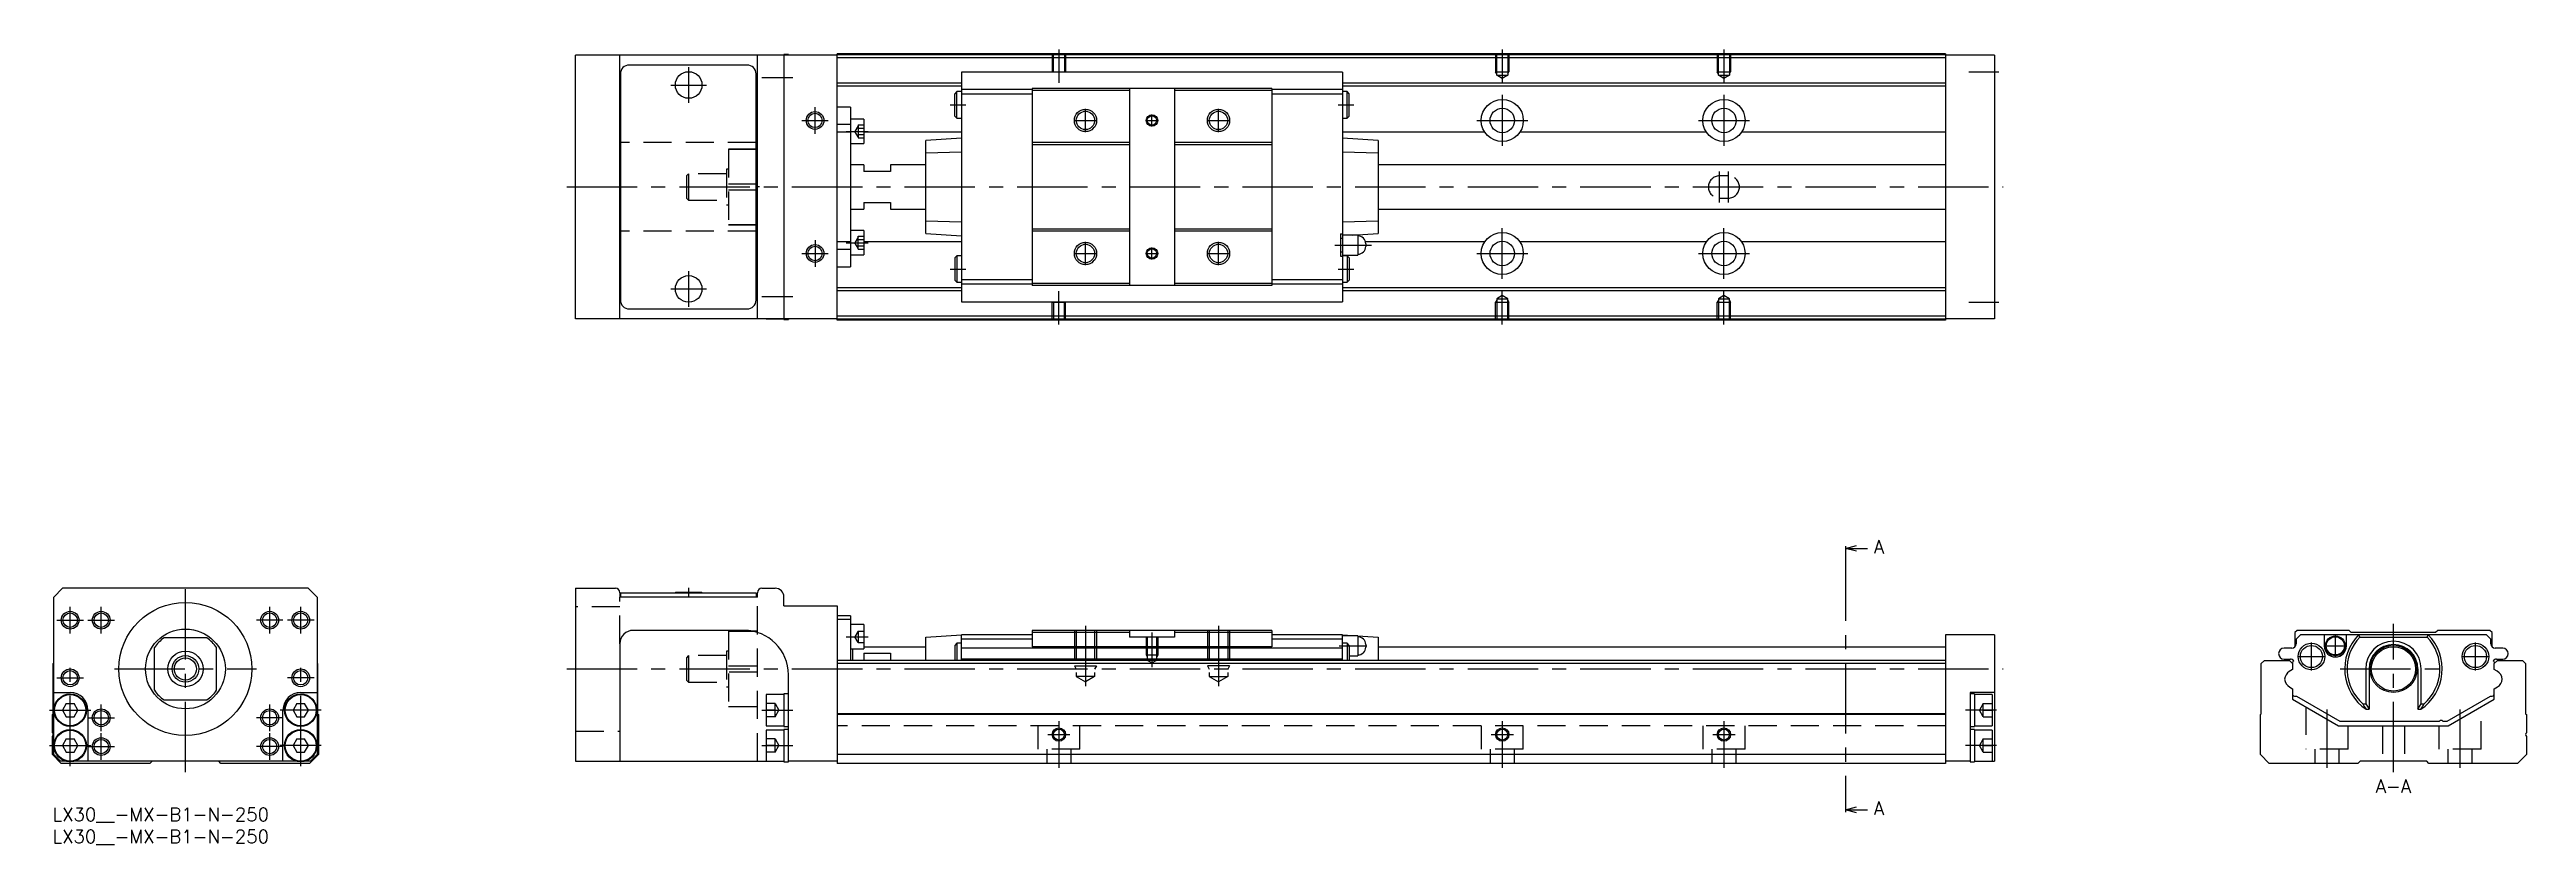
# Model space of a CAD drawing. Extents: x -1 to 558, y -8 to 171.
import ezdxf

# ---------------------------------------------------------------- set-up
doc = ezdxf.new("R2010")
doc.units = 0
doc.header["$LTSCALE"] = 0.5
doc.linetypes.add('CENTER', pattern=[50.8, 31.75, -6.35, 6.35, -6.35])
doc.linetypes.add('DASHED', pattern=[19.05, 12.7, -6.35])
for name, color, linetype in [('MSM_CENTER', 1, 'CENTER'), ('MSM_CONTINUOUS', 7, 'CONTINUOUS'), ('MSM_DASHED', 4, 'DASHED'), ('MSM_NARROW', 5, 'CONTINUOUS'), ('MSM_PART_NUMBER', 7, 'CONTINUOUS')]:
    doc.layers.add(name, color=color, linetype=linetype)
doc.styles.get("Standard").update_dxf_attribs({"font": 'txt.shx', "height": 3, "bigfont": 'bigfont.shx'})

# ---------------------------------------------------------------- blocks, each defined once
blk = doc.blocks.new('*U2')
at = {"layer": 'MSM_PART_NUMBER'}
blk.add_text('LX30__-MX-B1-N-250', height=3, dxfattribs=at).set_placement((0, -3))
blk = doc.blocks.new('*U3')
at = {"layer": 'MSM_PART_NUMBER'}
blk.add_text('LX30__-MX-B1-N-250', height=3, dxfattribs=at).set_placement((0, -8))

msp = doc.modelspace()

# ---------------------------------------------------------------- linework, layer by layer
at = {"layer": 'MSM_CENTER'}
for p, q in [((227, 171), (227, 163.49)), ((327, 171), (327, 163.49)), ((377, 171), (377, 163.49)), ((139.5, 163), (147.5, 163)), ((143.5, 167), (143.5, 159)), ((160, 164.7), (167, 164.7)), ((432.25, 166), (439, 166)), ((172, 152), (172, 158)), ((202.5, 158.5), (206, 158.5)), ((233, 152.37), (233, 157.62)), ((263, 152.37), (263, 157.62)), ((290, 158.5), (293.5, 158.5)), ((327, 160.75), (327, 149.25)), ((377, 160.75), (377, 149.25)), ((169, 155), (175, 155)), ((179, 152.55), (184, 152.55)), ((230.38, 155), (235.63, 155)), ((246.64, 155), (249.37, 155)), ((248, 153.63), (248, 156.36)), ((260.38, 155), (265.63, 155)), ((321.25, 155), (332.75, 155)), ((371.25, 155), (382.75, 155)), ((116, 140), (440, 140)), ((376, 136.5), (376, 143.5)), ((378, 136.5), (378, 143.5)), ((327, 119.25), (327, 130.75)), ((377, 119.25), (377, 130.75)), ((169, 125), (175, 125)), ((172, 128), (172, 122)), ((179, 127.44), (184, 127.44)), ((230.38, 125), (235.63, 125)), ((233, 122.37), (233, 127.62)), ((246.64, 125), (249.37, 125)), ((248, 123.63), (248, 126.36)), ((260.38, 125), (265.63, 125)), ((263, 122.37), (263, 127.62)), ((289.22, 126.9), (297.49, 126.9)), ((321.25, 125), (332.75, 125)), ((371.25, 125), (382.75, 125)), ((143.5, 121), (143.5, 113)), ((202.5, 121.5), (206, 121.5)), ((290, 121.5), (293.5, 121.5)), ((139.5, 117), (147.5, 117)), ((160, 115.3), (167, 115.3)), ((227, 109), (227, 116.51)), ((327, 109), (327, 116.51)), ((377, 109), (377, 116.51)), ((432.25, 114), (439, 114)), ((404.38, 58), (404.38, 0)), ((30, 8), (30, 51.5)), ((4, 39.3), (4, 45.3)), ((11, 39.3), (11, 45.3)), ((49, 39.3), (49, 45.3)), ((56, 39.3), (56, 45.3)), ((143.5, 49.61), (143.5, 47.49)), ((1, 42.3), (7, 42.3)), ((8, 42.3), (14, 42.3)), ((52, 42.3), (46, 42.3)), ((59, 42.3), (53, 42.3)), ((233, 41), (233, 27.41)), ((248, 39.5), (248, 31.69)), ((263, 41), (263, 27.41)), ((514.9, 33.88), (514.9, 39.12)), ((528, 8), (528, 41.5)), ((179, 38.55), (184, 38.55)), ((290.22, 36.5), (296.49, 36.5)), ((506.35, 34.1), (512.65, 34.1)), ((509.5, 30.95), (509.5, 37.25)), ((512.27, 36.5), (517.52, 36.5)), ((543.35, 34.1), (549.65, 34.1)), ((546.5, 30.95), (546.5, 37.25)), ((1, 29.3), (7, 29.3)), ((4, 9.35), (4, 32.3)), ((14, 31.3), (46, 31.3)), ((59, 29.3), (53, 29.3)), ((56, 9.35), (56, 32.3)), ((116, 31.3), (440, 31.3)), ((516, 31.3), (540, 31.3)), ((11, 17.3), (11, 23.3)), ((49, 17.3), (49, 23.3)), ((-0.65, 22), (8.65, 22)), ((8, 20.3), (14, 20.3)), ((11, 10.8), (11, 16.8)), ((52, 20.3), (46, 20.3)), ((49, 10.8), (49, 16.8)), ((60.65, 22), (51.35, 22)), ((160, 22), (167, 22)), ((227, 19.5), (227, 9)), ((327, 19.5), (327, 9)), ((377, 19.5), (377, 9)), ((438.5, 22), (431.5, 22)), ((513, 22.18), (513, 9)), ((543, 22.18), (543, 9)), ((-0.65, 14), (8.65, 14)), ((8, 13.8), (14, 13.8)), ((52, 13.8), (46, 13.8)), ((60.65, 14), (51.35, 14)), ((160, 14), (167, 14)), ((224.5, 16.5), (229.5, 16.5)), ((324.5, 16.5), (329.5, 16.5)), ((374.5, 16.5), (379.5, 16.5)), ((438.5, 14), (431.5, 14))]:
    msp.add_line(p, q, dxfattribs=at)
at = {"layer": 'MSM_CONTINUOUS'}
for p, q in [((118, 110.3), (118, 169.7)), ((177, 169.7), (118, 169.7)), ((128, 110.3), (128, 169.7)), ((159, 110.3), (159, 169.7)), ((161, 169.75), (161, 169.7)), ((165, 169.75), (161, 169.75)), ((166, 169.9), (165, 169.9)), ((165, 169.9), (165, 110.1)), ((166, 169.9), (166, 169.7)), ((427, 170), (177, 170)), ((177, 110), (177, 170)), ((427, 169.8), (177, 169.8)), ((427, 169.1), (177, 169.1)), ((427, 170), (427, 110)), ((438, 169.7), (427, 169.7)), ((438, 169.7), (438, 110.3)), ((128.1, 165.5), (128.1, 114.5)), ((156.7, 167.5), (130.1, 167.5)), ((158.7, 114.5), (158.7, 165.5)), ((205, 163.45), (177, 163.45)), ((205, 162.75), (177, 162.75)), ((291, 165.9), (205, 165.9)), ((205, 165.9), (205, 114.1)), ((275, 162.25), (221, 162.25)), ((221, 162.25), (221, 117.75)), ((242.9, 162.25), (242.9, 117.75)), ((253.1, 162.25), (253.1, 117.75)), ((275, 162.25), (275, 117.75)), ((291, 165.9), (291, 114.1)), ((427, 163.45), (291, 163.45)), ((427, 162.75), (291, 162.75)), ((128, 158.2), (128.1, 158.2)), ((158.7, 158.2), (159, 158.2)), ((180, 158), (177, 158)), ((180, 158), (180, 122)), ((204, 161.5), (203.5, 161)), ((203.5, 156), (203.5, 161)), ((205, 161.5), (204, 161.5)), ((204, 155.5), (204, 161.5)), ((221, 161.95), (205, 161.95)), ((221, 160.95), (205, 160.95)), ((242.9, 161.75), (221, 161.75)), ((275, 161.75), (253.1, 161.75)), ((291, 161.95), (275, 161.95)), ((291, 160.95), (275, 160.95)), ((292, 161.5), (291, 161.5)), ((292.5, 161), (292, 161.5)), ((292, 155.5), (292, 161.5)), ((292.5, 156), (292.5, 161)), ((180, 154.13), (177, 154.13)), ((180, 152.38), (177, 152.38)), ((183, 155.3), (180, 155.3)), ((183, 155.3), (183, 149.8)), ((205, 152.36), (183, 152.36)), ((205, 151), (197, 150.47)), ((203.5, 156), (204, 155.5)), ((204, 155.5), (205, 155.5)), ((291, 155.5), (292, 155.5)), ((323.05, 152.36), (291, 152.36)), ((299, 150.47), (291, 151)), ((292, 155.5), (292.5, 156)), ((373.05, 152.36), (330.95, 152.36)), ((427, 152.36), (380.95, 152.36)), ((128.1, 150), (128, 150)), ((159, 150), (158.7, 150)), ((159, 148.5), (158.7, 148.5)), ((159, 148.47), (158.7, 148.47)), ((180, 149.8), (183, 149.8)), ((197, 129.53), (197, 150.47)), ((205, 147.86), (197, 147.6)), ((242.9, 150), (221, 150)), ((242.9, 149.5), (221, 149.5)), ((275, 150), (253.1, 150)), ((275, 149.5), (253.1, 149.5)), ((299, 147.6), (291, 147.86)), ((299, 150.47), (299, 129.53)), ((158.7, 140.72), (159, 140.72)), ((183, 145), (180, 145)), ((183, 145), (183, 143.5)), ((189, 143.5), (183, 143.5)), ((189, 145), (189, 143.5)), ((197, 145), (189, 145)), ((427, 145), (299, 145)), ((159, 139.28), (158.7, 139.28)), ((180, 135), (183, 135)), ((183, 136.5), (189, 136.5)), ((183, 136.5), (183, 135)), ((189, 136.5), (189, 135)), ((189, 135), (197, 135)), ((299, 135), (427, 135)), ((128.1, 130), (128, 130)), ((159, 131.53), (158.7, 131.53)), ((159, 131.5), (158.7, 131.5)), ((159, 130), (158.7, 130)), ((183, 130.19), (180, 130.19)), ((183, 130.19), (183, 124.69)), ((197, 132.4), (205, 132.14)), ((197, 129.53), (205, 129)), ((242.9, 130.5), (221, 130.5)), ((242.9, 130), (221, 130)), ((275, 130.5), (253.1, 130.5)), ((275, 130), (253.1, 130)), ((290.5, 129.4), (290.5, 124.4)), ((290.5, 129.4), (291, 129.4)), ((291, 132.14), (299, 132.4)), ((294.45, 129.15), (291, 129.15)), ((293.26, 129.15), (299, 129.53)), ((294.45, 129.15), (294.45, 124.65)), ((180, 127.62), (177, 127.62)), ((180, 125.87), (177, 125.87)), ((180, 124.69), (183, 124.69)), ((205, 127.64), (183, 127.64)), ((204, 124.5), (203.5, 124)), ((203.5, 124), (203.5, 119)), ((204, 124.5), (204, 118.5)), ((205, 124.5), (204, 124.5)), ((291, 128.4), (290.5, 128.4)), ((290.5, 125.4), (291, 125.4)), ((290.5, 124.4), (291, 124.4)), ((291, 124.65), (294.45, 124.65)), ((292, 124.5), (291, 124.5)), ((292, 124.5), (292, 118.5)), ((292.5, 124), (292, 124.5)), ((292.5, 124), (292.5, 119)), ((323.05, 127.64), (296.14, 127.64)), ((296.2, 127.2), (296.2, 126.6)), ((373.05, 127.64), (330.95, 127.64)), ((427, 127.64), (380.95, 127.64)), ((128.1, 121.8), (128, 121.8)), ((159, 121.8), (158.7, 121.8)), ((177, 122), (180, 122)), ((203.5, 119), (204, 118.5)), ((204, 118.5), (205, 118.5)), ((221, 119.05), (205, 119.05)), ((221, 118.05), (205, 118.05)), ((242.9, 118.25), (221, 118.25)), ((275, 117.75), (221, 117.75)), ((275, 118.25), (253.1, 118.25)), ((291, 119.05), (275, 119.05)), ((291, 118.05), (275, 118.05)), ((291, 118.5), (292, 118.5)), ((292, 118.5), (292.5, 119)), ((130.1, 112.5), (156.7, 112.5)), ((205, 117.25), (177, 117.25)), ((205, 116.55), (177, 116.55)), ((205, 114.1), (291, 114.1)), ((427, 117.25), (291, 117.25)), ((427, 116.55), (291, 116.55)), ((177, 110.3), (118, 110.3)), ((161, 110.3), (161, 110.25)), ((161, 110.25), (165, 110.25)), ((165, 110.1), (166, 110.1)), ((166, 110.3), (166, 110.1)), ((427, 110.9), (177, 110.9)), ((427, 110.2), (177, 110.2)), ((427, 110), (177, 110)), ((438, 110.3), (427, 110.3)), ((404.38, 58.5), (406.87, 59.17)), ((404.38, 59), (404.38, 58)), ((406.87, 57.83), (404.38, 58.5)), ((404.38, 58.5), (409.38, 58.5)), ((2.3, 49.5), (0.3, 47.5)), ((0.3, 12), (0.3, 47.5)), ((57.7, 49.5), (2.3, 49.5)), ((59.7, 47.5), (57.7, 49.5)), ((59.7, 47.5), (59.7, 12)), ((118, 49.5), (118, 10.5)), ((118, 49.5), (127, 49.5)), ((128, 48.5), (128, 47.5)), ((159, 47.5), (128, 47.5)), ((128.1, 48.5), (128.1, 47.5)), ((128.1, 48.5), (158.7, 48.5)), ((140.5, 48.6), (146.5, 48.6)), ((140.5, 48.6), (140.5, 48.5)), ((146.5, 48.5), (146.5, 48.6)), ((158.7, 48.5), (158.7, 47.5)), ((159, 47.5), (159, 48.5)), ((160, 49.5), (163, 49.5)), ((165, 45.5), (165, 47.5)), ((165, 45.5), (177, 45.5)), ((177, 45.5), (177, 10)), ((156, 40), (131, 40)), ((180, 43.3), (177, 43.3)), ((180, 42.45), (177, 42.45)), ((180, 43.3), (180, 33.2)), ((183, 41.3), (180, 41.3)), ((183, 41.3), (183, 35.8)), ((221, 40), (221, 36.29)), ((275, 40), (221, 40)), ((242.9, 39.5), (221, 39.5)), ((242.9, 40), (242.9, 38.5)), ((253.1, 40), (253.1, 38.5)), ((275, 39.5), (253.1, 39.5)), ((275, 40), (275, 36.29)), ((506.25, 40), (505.75, 39.5)), ((505.75, 39.5), (505.75, 36.29)), ((518, 40), (506.25, 40)), ((518.5, 39.5), (518, 40)), ((537.5, 39.5), (518.5, 39.5)), ((538, 40), (537.5, 39.5)), ((549.75, 40), (538, 40)), ((550.25, 39.5), (549.75, 40)), ((550.25, 36.29), (550.25, 39.5)), ((23, 26.48), (23, 36.12)), ((34.82, 38.3), (25.18, 38.3)), ((37, 26.48), (37, 36.12)), ((128, 37), (128, 10.5)), ((180, 35.8), (183, 35.8)), ((180.5, 33.2), (180.5, 35.8)), ((183, 36.3), (197, 36.3)), ((183, 34.87), (189, 34.87)), ((183, 34.87), (183, 33.2)), ((189, 34.87), (189, 33.2)), ((197, 38.5), (205, 39)), ((197, 33.2), (197, 38.5)), ((204, 37.1), (203.5, 36.6)), ((203.5, 36.6), (203.5, 33.2)), ((205, 37.1), (204, 37.1)), ((204, 37.1), (204, 33.2)), ((221, 39), (205, 39)), ((205, 33.2), (205, 39)), ((221, 38), (205, 38)), ((291, 36), (205, 36)), ((275, 36.29), (221, 36.29)), ((253.1, 38.5), (242.9, 38.5)), ((291, 39), (275, 39)), ((291, 38), (275, 38)), ((291, 39), (299, 38.5)), ((291, 33.2), (291, 39)), ((294.45, 38.75), (291, 38.75)), ((292, 37.1), (291, 37.1)), ((292.5, 36.6), (292, 37.1)), ((292, 37.1), (292, 33.2)), ((292.5, 36.6), (292.5, 33.2)), ((292.5, 34.25), (294.45, 34.25)), ((294.45, 38.75), (294.45, 34.25)), ((296.2, 36.8), (296.2, 36.2)), ((299, 38.5), (299, 33.2)), ((299, 36.3), (427, 36.3)), ((427, 39), (427, 10)), ((438, 39), (427, 39)), ((438, 39), (438, 10.5)), ((505.05, 36), (503.35, 36)), ((507.05, 39), (506.05, 38)), ((506.05, 38), (506.05, 37)), ((548.95, 39), (507.05, 39)), ((512.4, 39), (512.4, 36.5)), ((517.4, 36.5), (517.4, 39)), ((520.14, 39), (520.4, 38.5)), ((520.4, 38.5), (535.6, 38.5)), ((535.6, 38.5), (535.86, 39)), ((549.95, 38), (548.95, 39)), ((549.95, 37), (549.95, 38)), ((552.65, 36), (550.95, 36)), ((0.2, 32.5), (0.3, 32.6)), ((0.2, 21.2), (0.2, 32.5)), ((59.7, 32.6), (59.8, 32.5)), ((59.8, 32.5), (59.8, 21.2)), ((166, 10.35), (166, 30)), ((427, 33.2), (177, 33.2)), ((427, 32.5), (177, 32.5)), ((291, 33.5), (205, 33.5)), ((498.2, 32.5), (498.9, 33.2)), ((498.2, 21.2), (498.2, 32.5)), ((498.9, 33.2), (504.55, 33.2)), ((503.35, 33.5), (504.75, 33.5)), ((505.25, 31.15), (504.5, 30.72)), ((504.55, 33.2), (505.25, 32.5)), ((505.2, 32.7), (505.2, 32.55)), ((505.25, 32.5), (505.25, 31.15)), ((521.74, 31.3), (521.74, 23.45)), ((522.5, 31.3), (522.5, 22.2)), ((533.5, 31.3), (533.5, 22.2)), ((534.26, 23.45), (534.26, 31.3)), ((550.75, 32.5), (551.45, 33.2)), ((550.75, 32.5), (551.45, 33.2)), ((550.75, 32.5), (550.8, 32.55)), ((550.75, 31.15), (550.75, 32.5)), ((550.75, 31.15), (550.75, 32.5)), ((551.4, 30.78), (550.75, 31.15)), ((551.4, 30.78), (550.75, 31.15)), ((550.8, 32.55), (550.8, 32.7)), ((551.25, 33.5), (552.65, 33.5)), ((551.45, 33.2), (557.1, 33.2)), ((557.1, 33.2), (557.8, 32.5)), ((557.8, 32.5), (557.8, 21.2)), ((0.3, 26), (4, 26)), ((3.13, 23.5), (2.27, 22)), ((3.13, 23.5), (4.87, 23.5)), ((5.73, 22), (4.87, 23.5)), ((25.18, 24.3), (34.82, 24.3)), ((55.13, 23.5), (54.27, 22)), ((55.13, 23.5), (56.87, 23.5)), ((56, 26), (59.7, 26)), ((57.73, 22), (56.87, 23.5)), ((165, 25.5), (161, 25.5)), ((161, 25.5), (161, 18.5)), ((166, 25.65), (165, 25.65)), ((165, 25.65), (165, 18.35)), ((438, 26), (432.5, 26)), ((432.5, 26), (432.5, 10.35)), ((433.5, 25.65), (432.5, 25.65)), ((433.5, 25.65), (433.5, 18.35)), ((437.5, 25.5), (433.5, 25.5)), ((437.5, 25.5), (437.5, 18.5)), ((504.6, 27.22), (505.25, 26.85)), ((505.25, 26.85), (505.25, 24.5)), ((505.25, 24.5), (515.64, 18.5)), ((505.7, 25.16), (506.1, 25.16)), ((506.1, 25.16), (515.91, 19.5)), ((521.07, 23.45), (521.74, 23.45)), ((521.74, 23.45), (522.5, 22.2)), ((533.5, 22.2), (534.26, 23.45)), ((534.26, 23.45), (534.93, 23.45)), ((540.09, 19.5), (549.9, 25.16)), ((540.36, 18.5), (550.75, 24.5)), ((549.9, 25.16), (550.3, 25.16)), ((550.75, 26.85), (551.5, 27.28)), ((550.75, 26.85), (551.5, 27.28)), ((550.75, 25.45), (550.75, 26.85)), ((550.75, 24.5), (550.75, 26.85)), ((0, 21), (0.2, 21.2)), ((0, 16.9), (0, 21)), ((2.27, 22), (3.13, 20.5)), ((3.13, 20.5), (4.87, 20.5)), ((4.87, 20.5), (5.73, 22)), ((8, 22), (8, 10.5)), ((52, 10.5), (52, 22)), ((54.27, 22), (55.13, 20.5)), ((55.13, 20.5), (56.87, 20.5)), ((56.87, 20.5), (57.73, 22)), ((59.8, 21.2), (60, 21)), ((60, 21), (60, 12)), ((161, 18.5), (165, 18.5)), ((165, 17.5), (161, 17.5)), ((161, 17.5), (161, 10.5)), ((165, 18.35), (166, 18.35)), ((166, 17.65), (165, 17.65)), ((165, 17.65), (165, 10.35)), ((427, 21.2), (177, 21.2)), ((427, 21), (177, 21)), ((432.5, 18.35), (433.5, 18.35)), ((433.5, 17.65), (432.5, 17.65)), ((433.5, 18.5), (437.5, 18.5)), ((433.5, 17.65), (433.5, 10.35)), ((437.5, 17.5), (433.5, 17.5)), ((437.5, 17.5), (437.5, 10.5)), ((498, 21), (498.2, 21.2)), ((498, 12), (498, 21)), ((515.64, 18.5), (540.36, 18.5)), ((515.91, 19.5), (538.35, 19.5)), ((521.82, 22.2), (522.5, 22.2)), ((533.5, 22.2), (534.18, 22.2)), ((539.15, 19.5), (540.09, 19.5)), ((557.8, 21.2), (558, 21)), ((558, 21), (558, 16.9)), ((0, 12), (0, 16.1)), ((2, 10), (0, 12)), ((1.8, 10.5), (0.3, 12)), ((3.13, 15.5), (2.27, 14)), ((2.27, 14), (3.13, 12.5)), ((3.13, 15.5), (4.87, 15.5)), ((3.13, 12.5), (4.87, 12.5)), ((5.73, 14), (4.87, 15.5)), ((4.87, 12.5), (5.73, 14)), ((55.13, 15.5), (54.27, 14)), ((54.27, 14), (55.13, 12.5)), ((55.13, 15.5), (56.87, 15.5)), ((55.13, 12.5), (56.87, 12.5)), ((57.73, 14), (56.87, 15.5)), ((56.87, 12.5), (57.73, 14)), ((60, 12), (58, 10)), ((59.7, 12), (58.2, 10.5)), ((427, 12), (177, 12)), ((500, 10), (498, 12)), ((558, 12), (556, 10)), ((558, 16.1), (558, 12)), ((2.96, 10.5), (1.8, 10.5)), ((22, 10), (2, 10)), ((54.96, 10.5), (5.04, 10.5)), ((22.5, 10.5), (22, 10)), ((38, 10), (37.5, 10.5)), ((58, 10), (38, 10)), ((58.2, 10.5), (57.04, 10.5)), ((118, 10.5), (165, 10.5)), ((165, 10.35), (166, 10.35)), ((177, 10.5), (166, 10.5)), ((427, 10), (177, 10)), ((432.5, 10.5), (427, 10.5)), ((432.5, 10.35), (433.5, 10.35)), ((433.5, 10.5), (438, 10.5)), ((520, 10), (500, 10)), ((520.5, 10.5), (520, 10)), ((535.5, 10.5), (520.5, 10.5)), ((536, 10), (535.5, 10.5)), ((556, 10), (536, 10)), ((404.38, -0.5), (406.87, 0.17)), ((404.38, 0), (404.38, -1)), ((406.87, -1.17), (404.38, -0.5)), ((404.38, -0.5), (409.38, -0.5))]:
    msp.add_line(p, q, dxfattribs=at)
for centre, radius in [((143.5, 163), 3), ((172, 155), 1.62), ((233, 155), 2.07), ((263, 155), 2.07), ((327, 155), 4.75), ((327, 155), 2.75), ((377, 155), 4.75), ((377, 155), 2.75), ((248, 155), 1.06), ((327, 125), 4.75), ((377, 125), 4.75), ((172, 125), 1.62), ((233, 125), 2.07), ((248, 125), 1.06), ((263, 125), 2.07), ((327, 125), 2.75), ((377, 125), 2.75), ((143.5, 117), 3), ((30, 31.3), 15), ((4, 42.3), 1.62), ((11, 42.3), 1.62), ((30, 31.3), 9), ((49, 42.3), 1.62), ((56, 42.3), 1.62), ((30, 31.3), 4), ((30, 31.3), 3), ((30, 31.3), 2.5), ((509.5, 34.1), 3), ((509.5, 34.1), 2.5), ((514.9, 36.5), 2.25), ((514.9, 36.5), 2.05), ((528, 31.3), 5.3), ((528, 31.3), 5), ((546.5, 34.1), 3), ((546.5, 34.1), 2.5), ((4, 29.3), 1.62), ((56, 29.3), 1.62), ((4, 22), 3.65), ((4, 22), 3.5), ((56, 22), 3.65), ((56, 22), 3.5), ((4, 14), 3.65), ((4, 14), 3.5), ((11, 20.3), 1.62), ((49, 20.3), 1.62), ((56, 14), 3.65), ((56, 14), 3.5), ((227, 16.5), 1.23), ((327, 16.5), 1.23), ((377, 16.5), 1.23), ((11, 13.8), 1.62), ((49, 13.8), 1.62)]:
    msp.add_circle(centre, radius, dxfattribs=at)
for centre, radius, start, end in [((130.1, 165.5), 2, 90, 180), ((156.7, 165.5), 2, 0, 90), ((294.45, 127.2), 1.75, 0, 90), ((294.45, 126.6), 1.75, 270, 0), ((130.1, 114.5), 2, 180, 270), ((156.7, 114.5), 2, 270, 0), ((127, 48.5), 1, 0, 90), ((160, 48.5), 1, 90, 180), ((163, 47.5), 2, 0, 90), ((131, 37), 3, 90, 180), ((156, 30), 10, 0, 90), ((30, 31.3), 8.5, 124.5603, 145.4397), ((30, 31.3), 8.5, 34.5603, 55.4397), ((294.45, 36.8), 1.75, 0, 90), ((294.45, 36.2), 1.75, 270, 0), ((503.35, 34.75), 1.25, 90, 270), ((505.05, 37), 1, 270, 0), ((514.9, 36.5), 2.5, 180, 0), ((528, 31.3), 11, 135.573, 235.8196), ((528, 31.3), 10.47, 136.5713, 228.5552), ((528, 31.3), 6.26, 0, 180), ((528, 31.3), 5.5, 0, 180), ((528, 31.3), 11, 304.1804, 44.427), ((528, 31.3), 10.47, 311.4448, 43.4287), ((550.95, 37), 1, 180, 270), ((552.65, 34.75), 1.25, 270, 90), ((505.65, 28.85), 2.2, 121.4553, 176.019), ((505.65, 29.15), 2.2, 183.981, 241.4552), ((504.75, 32.5), 1, 41.234, 90), ((505.7, 32.7), 0.5, 113.3254, 180), ((551.25, 32.5), 1, 90, 138.766), ((550.3, 32.7), 0.5, 0, 66.6746), ((550.35, 28.85), 2.2, 3.981, 61.4552), ((550.35, 29.15), 2.2, 301.4553, 356.019), ((4, 22), 4, 0, 90), ((30, 31.3), 8.5, 214.5603, 235.4397), ((30, 31.3), 8.5, 304.5603, 325.4397), ((56, 22), 4, 90, 180), ((505.7, 25.66), 0.5, 205.8419, 270), ((529, 27.35), 8.83, 206.1475, 215.6253), ((527, 27.35), 8.84, 324.3755, 333.8517), ((550.3, 25.66), 0.5, 270, 334.1581), ((-0.3, 16.5), 0.5, 306.8699, 53.1301), ((538.75, 19.2), 0.5, 36.8699, 143.1301), ((558.3, 16.5), 0.5, 126.8699, 233.1301), ((2.3, 12.5), 2, 216.8699, 233.1301), ((57.7, 12.5), 2, 306.8699, 323.1301)]:
    msp.add_arc(centre, radius, start, end, dxfattribs=at)
at = {"layer": 'MSM_DASHED'}
for p, q in [((225.5, 170), (225.5, 166)), ((225.77, 165.9), (225.77, 170)), ((228.23, 170), (228.23, 165.9)), ((228.5, 170), (228.5, 166)), ((325.5, 170), (325.5, 166)), ((325.77, 165.2), (325.77, 170)), ((328.23, 170), (328.23, 165.2)), ((328.5, 170), (328.5, 166)), ((375.5, 170), (375.5, 166)), ((375.77, 165.2), (375.77, 170)), ((378.23, 170), (378.23, 165.2)), ((378.5, 170), (378.5, 166)), ((225.56, 165.9), (225.5, 166)), ((225.5, 166), (228.5, 166)), ((228.44, 165.9), (228.5, 166)), ((325.77, 165.53), (325.5, 166)), ((325.5, 166), (328.5, 166)), ((325.77, 165.2), (328.23, 165.2)), ((327, 164.49), (325.77, 165.2)), ((328.23, 165.2), (327, 164.49)), ((328.23, 165.53), (328.5, 166)), ((375.77, 165.53), (375.5, 166)), ((375.5, 166), (378.5, 166)), ((375.77, 165.2), (378.23, 165.2)), ((377, 164.49), (375.77, 165.2)), ((378.23, 165.2), (377, 164.49)), ((378.23, 165.53), (378.5, 166)), ((181.7, 153.8), (180.98, 152.55)), ((181.7, 151.3), (180.98, 152.55)), ((181.7, 154), (183, 154)), ((181.7, 154), (181.7, 151.11)), ((181.7, 153.28), (183, 153.28)), ((181.7, 151.83), (183, 151.83)), ((181.7, 151.11), (183, 151.11)), ((158.7, 150), (128.1, 150)), ((152.5, 148.5), (152.5, 131.5)), ((158.7, 148.5), (152.5, 148.5)), ((158.7, 148.47), (152.5, 148.47)), ((143.5, 143), (143, 142.5)), ((143, 142.5), (143, 137.5)), ((143.5, 143), (143.5, 137)), ((152, 143), (143.5, 143)), ((152, 144), (152, 136)), ((152.5, 144), (152, 144)), ((152.5, 140.72), (158.7, 140.72)), ((159.5, 140), (159, 140)), ((378, 142.5), (376, 142.5)), ((143, 137.5), (143.5, 137)), ((143.5, 137), (152, 137)), ((152, 136), (152.5, 136)), ((158.7, 139.28), (152.5, 139.28)), ((376, 137.5), (378, 137.5)), ((158.7, 130), (128.1, 130)), ((152.5, 131.53), (158.7, 131.53)), ((152.5, 131.5), (158.7, 131.5)), ((181.7, 128.69), (180.98, 127.44)), ((181.7, 128.89), (183, 128.89)), ((181.7, 126), (181.7, 128.89)), ((181.7, 126.19), (180.98, 127.44)), ((181.7, 128.17), (183, 128.17)), ((181.7, 126.72), (183, 126.72)), ((181.7, 126), (183, 126)), ((225.56, 114.1), (225.5, 114)), ((225.5, 110), (225.5, 114)), ((225.5, 114), (228.5, 114)), ((225.77, 114.1), (225.77, 110)), ((228.23, 110), (228.23, 114.1)), ((228.44, 114.1), (228.5, 114)), ((228.5, 110), (228.5, 114)), ((325.77, 114.47), (325.5, 114)), ((325.5, 110), (325.5, 114)), ((325.5, 114), (328.5, 114)), ((327, 115.51), (325.77, 114.8)), ((325.77, 114.8), (325.77, 110)), ((325.77, 114.8), (328.23, 114.8)), ((328.23, 114.8), (327, 115.51)), ((328.23, 110), (328.23, 114.8)), ((328.23, 114.47), (328.5, 114)), ((328.5, 110), (328.5, 114)), ((375.77, 114.47), (375.5, 114)), ((375.5, 110), (375.5, 114)), ((375.5, 114), (378.5, 114)), ((377, 115.51), (375.77, 114.8)), ((375.77, 114.8), (375.77, 110)), ((375.77, 114.8), (378.23, 114.8)), ((378.23, 114.8), (377, 115.51)), ((378.23, 110), (378.23, 114.8)), ((378.23, 114.47), (378.5, 114)), ((378.5, 110), (378.5, 114)), ((128, 45.3), (118, 45.3)), ((128, 37), (128, 47.5)), ((159, 10.5), (159, 47.5)), ((152.5, 39.8), (152.5, 22.8)), ((159, 39.8), (152.5, 39.8)), ((159, 39.77), (152.5, 39.77)), ((181.7, 39.8), (180.98, 38.55)), ((181.7, 39.8), (183, 39.8)), ((181.7, 39.8), (181.7, 37.3)), ((230.5, 40), (230.5, 32)), ((230.93, 40), (230.93, 29.6)), ((235.07, 40), (235.07, 29.6)), ((235.5, 40), (235.5, 32)), ((260.5, 40), (260.5, 32)), ((260.93, 40), (260.93, 29.6)), ((265.07, 40), (265.07, 29.6)), ((265.5, 40), (265.5, 32)), ((143.5, 34.3), (143, 33.8)), ((143, 33.8), (143, 28.8)), ((143.5, 34.3), (143.5, 28.3)), ((152, 34.3), (143.5, 34.3)), ((152, 35.3), (152, 27.3)), ((152.5, 35.3), (152, 35.3)), ((181.7, 37.3), (180.98, 38.55)), ((181.7, 38.55), (183, 38.55)), ((181.7, 37.3), (183, 37.3)), ((246.7, 38.5), (246.7, 34.5)), ((246.7, 34.5), (246.94, 34.08)), ((246.7, 34.5), (249.3, 34.5)), ((246.94, 38.5), (246.94, 33.3)), ((249.06, 33.3), (249.06, 38.5)), ((249.3, 34.5), (249.06, 34.08)), ((249.3, 38.5), (249.3, 34.5)), ((143, 28.8), (143.5, 28.3)), ((143.5, 28.3), (152, 28.3)), ((152.5, 32.02), (159, 32.02)), ((159, 30.58), (152.5, 30.58)), ((230.5, 32), (230.93, 31.25)), ((230.5, 32), (235.5, 32)), ((235.07, 29.6), (230.93, 29.6)), ((230.93, 29.6), (233, 28.41)), ((235.07, 29.6), (233, 28.41)), ((235.5, 32), (235.07, 31.25)), ((246.94, 33.3), (248, 32.69)), ((249.06, 33.3), (246.94, 33.3)), ((248, 32.69), (249.06, 33.3)), ((265.5, 32), (260.5, 32)), ((260.5, 32), (260.93, 31.25)), ((260.93, 29.6), (265.07, 29.6)), ((260.93, 29.6), (263, 28.41)), ((265.07, 29.6), (263, 28.41)), ((265.5, 32), (265.07, 31.25)), ((152, 27.3), (152.5, 27.3)), ((152.5, 22.83), (159, 22.83)), ((152.5, 22.8), (159, 22.8)), ((163, 23.5), (161, 23.5)), ((163, 20.5), (163, 23.5)), ((163, 23.5), (163.87, 22)), ((435.5, 23.5), (434.63, 22)), ((435.5, 20.5), (435.5, 23.5)), ((435.5, 23.5), (437.5, 23.5)), ((508.25, 22.77), (508.25, 13.2)), ((547.75, 13.2), (547.75, 22.77)), ((118, 17.3), (128, 17.3)), ((163, 22), (161, 22)), ((163, 20.5), (161, 20.5)), ((163, 20.5), (163.87, 22)), ((427, 18.5), (177, 18.5)), ((222.25, 18.5), (222.25, 13.2)), ((231.75, 13.2), (231.75, 18.5)), ((322.25, 18.5), (322.25, 13.2)), ((331.75, 13.2), (331.75, 18.5)), ((372.25, 18.5), (372.25, 13.2)), ((381.75, 13.2), (381.75, 18.5)), ((435.5, 20.5), (434.63, 22)), ((435.5, 22), (437.5, 22)), ((435.5, 20.5), (437.5, 20.5)), ((517.75, 13.2), (517.75, 18.5)), ((525.5, 18.5), (525.5, 10.5)), ((530.5, 18.5), (530.5, 10.5)), ((538.25, 18.5), (538.25, 13.2)), ((163, 15.5), (161, 15.5)), ((163, 14), (161, 14)), ((163, 12.5), (161, 12.5)), ((163, 12.5), (163, 15.5)), ((163, 15.5), (163.87, 14)), ((163, 12.5), (163.87, 14)), ((231.75, 13.2), (222.25, 13.2)), ((224.25, 13.2), (224.25, 10)), ((229.75, 10), (229.75, 13.2)), ((331.75, 13.2), (322.25, 13.2)), ((324.25, 13.2), (324.25, 10)), ((329.75, 10), (329.75, 13.2)), ((381.75, 13.2), (372.25, 13.2)), ((374.25, 13.2), (374.25, 10)), ((379.75, 10), (379.75, 13.2)), ((435.5, 15.5), (434.63, 14)), ((435.5, 12.5), (434.63, 14)), ((435.5, 12.5), (435.5, 15.5)), ((435.5, 15.5), (437.5, 15.5)), ((435.5, 14), (437.5, 14)), ((435.5, 12.5), (437.5, 12.5)), ((517.75, 13.2), (508.25, 13.2)), ((510.25, 13.2), (510.25, 10)), ((515.75, 10), (515.75, 13.2)), ((547.75, 13.2), (538.25, 13.2)), ((540.25, 13.2), (540.25, 10)), ((545.75, 10), (545.75, 13.2))]:
    msp.add_line(p, q, dxfattribs=at)
for centre, start, end in [((376, 140), 90, 270), ((378, 140), 270, 90)]:
    msp.add_arc(centre, 2.5, start, end, dxfattribs=at)
at = {"layer": 'MSM_NARROW'}
for centre, radius in [((172, 155), 2), ((233, 155), 2.5), ((263, 155), 2.5), ((248, 155), 1.3), ((172, 125), 2), ((233, 125), 2.5), ((248, 125), 1.3), ((263, 125), 2.5), ((4, 42.3), 2), ((11, 42.3), 2), ((49, 42.3), 2), ((56, 42.3), 2), ((4, 29.3), 2), ((56, 29.3), 2), ((11, 20.3), 2), ((49, 20.3), 2), ((227, 16.5), 1.5), ((327, 16.5), 1.5), ((377, 16.5), 1.5), ((11, 13.8), 2), ((49, 13.8), 2)]:
    msp.add_circle(centre, radius, dxfattribs=at)

# ---------------------------------------------------------------- block references
at = {"layer": 'MSM_CONTINUOUS'}
for name in ['*U2', '*U3']:
    msp.add_blockref(name, (0, 0), dxfattribs=at)

# ---------------------------------------------------------------- texts
at = {"layer": 'MSM_PART_NUMBER'}
for s, p in [('A', (410.79, 57.37)), ('A-A', (524.01, 3.36)), ('A', (410.79, -1.63))]:
    msp.add_text(s, height=3, dxfattribs=at).set_placement(p)

doc.saveas('drawing.dxf')
